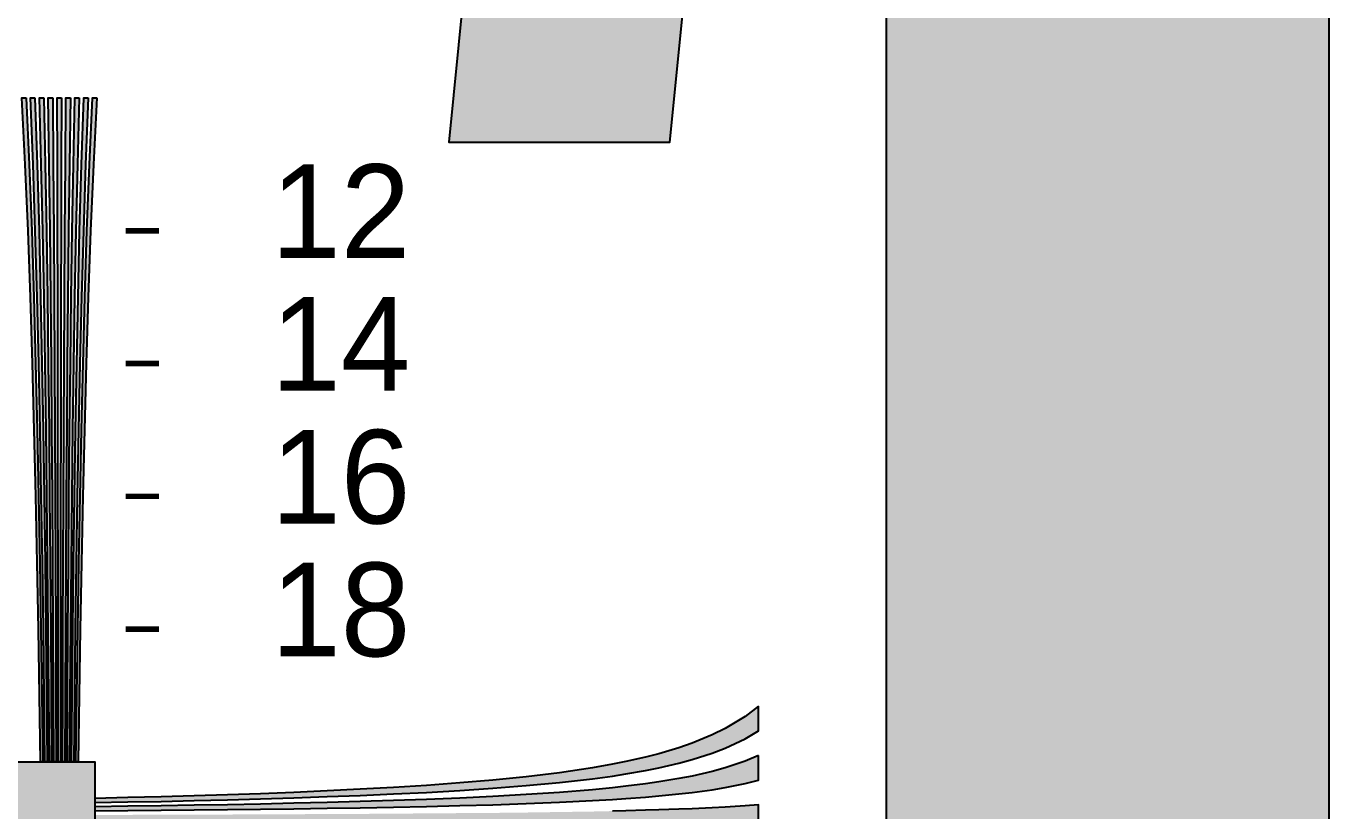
# Model space of a CAD drawing. Header units: millimetres. Extents: x 0 to 1582, y 0 to 984.
# Drawn here: x 1346.7 to 1582.2, y 303.4 to 445.3 of the extents above; entities that cross this region are included whole.
import ezdxf

# ---------------------------------------------------------------- set-up
doc = ezdxf.new("R2010")
doc.units = ezdxf.units.MM
for name, color, linetype in [('FRAME', 7, 'Continuous'), ('LABELS', 7, 'Continuous'), ('PERIPHERY', 7, 'Continuous'), ('SFR', 7, 'Continuous')]:
    doc.layers.add(name, color=color, linetype=linetype)

msp = doc.modelspace()

# ---------------------------------------------------------------- hatches: boundary and pattern name
at = {"layer": 'FRAME', "true_color": 0x000000}
h = msp.add_hatch(color=7, dxfattribs=at)
h.dxf.hatch_style = 1
h.paths.add_polyline_path([(1502.24, 904.25), (1582.24, 904.25), (1582.24, 104.25), (1502.24, 104.25), (1502.24, 904.25)])
at = {"layer": 'PERIPHERY', "true_color": 0x000000}
h = msp.add_hatch(color=7, dxfattribs=at)
h.dxf.hatch_style = 1
h.paths.add_polyline_path([(1346.73, 432.25), (1347.27, 420.25), (1347.73, 408.25), (1348.11, 396.25), (1348.45, 384.25), (1348.73, 372.25), (1348.97, 360.25), (1349.21, 348.25), (1349.39, 336.25), (1349.57, 324.25), (1349.73, 312.25), (1349.33, 312.25), (1349.15, 324.25), (1348.95, 336.25), (1348.73, 348.25), (1348.47, 360.25), (1348.19, 372.25), (1347.87, 384.25), (1347.49, 396.25), (1347.07, 408.25), (1346.55, 420.25), (1345.93, 432.25), (1346.73, 432.25)])
h = msp.add_hatch(color=7, dxfattribs=at)
h.dxf.hatch_style = 1
h.paths.add_polyline_path([(1348.33, 432.25), (1348.73, 420.25), (1349.07, 408.25), (1349.35, 396.25), (1349.59, 384.25), (1349.79, 372.25), (1349.97, 360.25), (1350.15, 348.25), (1350.29, 336.25), (1350.41, 324.25), (1350.53, 312.25), (1350.13, 312.25), (1349.99, 324.25), (1349.85, 336.25), (1349.67, 348.25), (1349.47, 360.25), (1349.27, 372.25), (1349.01, 384.25), (1348.73, 396.25), (1348.39, 408.25), (1348.01, 420.25), (1347.53, 432.25), (1348.33, 432.25)])
h = msp.add_hatch(color=7, dxfattribs=at)
h.dxf.hatch_style = 1
h.paths.add_polyline_path([(1349.93, 432.25), (1350.19, 420.25), (1350.39, 408.25), (1350.57, 396.25), (1350.73, 384.25), (1350.87, 372.25), (1350.97, 360.25), (1351.09, 348.25), (1351.17, 336.25), (1351.25, 324.25), (1351.33, 312.25), (1350.93, 312.25), (1350.83, 324.25), (1350.73, 336.25), (1350.61, 348.25), (1350.47, 360.25), (1350.33, 372.25), (1350.15, 384.25), (1349.97, 396.25), (1349.73, 408.25), (1349.45, 420.25), (1349.13, 432.25), (1349.93, 432.25)])
h = msp.add_hatch(color=7, dxfattribs=at)
h.dxf.hatch_style = 1
h.paths.add_polyline_path([(1351.53, 432.25), (1351.63, 420.25), (1351.73, 408.25), (1351.81, 396.25), (1351.87, 384.25), (1351.93, 372.25), (1351.97, 360.25), (1352.03, 348.25), (1352.07, 336.25), (1352.09, 324.25), (1352.13, 312.25), (1351.73, 312.25), (1351.67, 324.25), (1351.61, 336.25), (1351.55, 348.25), (1351.47, 360.25), (1351.39, 372.25), (1351.31, 384.25), (1351.19, 396.25), (1351.07, 408.25), (1350.91, 420.25), (1350.73, 432.25), (1351.53, 432.25)])
h = msp.add_hatch(color=7, dxfattribs=at)
h.dxf.hatch_style = 1
h.paths.add_polyline_path([(1353.13, 432.25), (1353.09, 420.25), (1353.07, 408.25), (1353.03, 396.25), (1353.01, 384.25), (1352.99, 372.25), (1352.97, 360.25), (1352.97, 348.25), (1352.95, 336.25), (1352.95, 324.25), (1352.93, 312.25), (1352.53, 312.25), (1352.51, 324.25), (1352.51, 336.25), (1352.49, 348.25), (1352.47, 360.25), (1352.47, 372.25), (1352.45, 384.25), (1352.43, 396.25), (1352.39, 408.25), (1352.37, 420.25), (1352.33, 432.25), (1353.13, 432.25)])
h = msp.add_hatch(color=7, dxfattribs=at)
h.dxf.hatch_style = 1
h.paths.add_polyline_path([(1354.73, 432.25), (1354.55, 420.25), (1354.39, 408.25), (1354.27, 396.25), (1354.15, 384.25), (1354.07, 372.25), (1353.97, 360.25), (1353.91, 348.25), (1353.85, 336.25), (1353.79, 324.25), (1353.73, 312.25), (1353.33, 312.25), (1353.37, 324.25), (1353.39, 336.25), (1353.43, 348.25), (1353.47, 360.25), (1353.53, 372.25), (1353.59, 384.25), (1353.65, 396.25), (1353.73, 408.25), (1353.83, 420.25), (1353.93, 432.25), (1354.73, 432.25)])
h = msp.add_hatch(color=7, dxfattribs=at)
h.dxf.hatch_style = 1
h.paths.add_polyline_path([(1356.33, 432.25), (1356.01, 420.25), (1355.73, 408.25), (1355.49, 396.25), (1355.31, 384.25), (1355.13, 372.25), (1354.97, 360.25), (1354.85, 348.25), (1354.73, 336.25), (1354.63, 324.25), (1354.53, 312.25), (1354.13, 312.25), (1354.21, 324.25), (1354.29, 336.25), (1354.37, 348.25), (1354.47, 360.25), (1354.59, 372.25), (1354.73, 384.25), (1354.89, 396.25), (1355.07, 408.25), (1355.27, 420.25), (1355.53, 432.25), (1356.33, 432.25)])
h = msp.add_hatch(color=7, dxfattribs=at)
h.dxf.hatch_style = 1
h.paths.add_polyline_path([(1357.93, 432.25), (1357.45, 420.25), (1357.07, 408.25), (1356.73, 396.25), (1356.45, 384.25), (1356.19, 372.25), (1355.97, 360.25), (1355.79, 348.25), (1355.61, 336.25), (1355.47, 324.25), (1355.33, 312.25), (1354.93, 312.25), (1355.05, 324.25), (1355.17, 336.25), (1355.31, 348.25), (1355.47, 360.25), (1355.67, 372.25), (1355.87, 384.25), (1356.11, 396.25), (1356.39, 408.25), (1356.73, 420.25), (1357.13, 432.25), (1357.93, 432.25)])
h = msp.add_hatch(color=7, dxfattribs=at)
h.dxf.hatch_style = 1
h.paths.add_polyline_path([(1359.53, 432.25), (1358.91, 420.25), (1358.39, 408.25), (1357.97, 396.25), (1357.59, 384.25), (1357.27, 372.25), (1356.97, 360.25), (1356.73, 348.25), (1356.51, 336.25), (1356.31, 324.25), (1356.13, 312.25), (1355.73, 312.25), (1355.89, 324.25), (1356.07, 336.25), (1356.25, 348.25), (1356.47, 360.25), (1356.73, 372.25), (1357.01, 384.25), (1357.35, 396.25), (1357.73, 408.25), (1358.19, 420.25), (1358.73, 432.25), (1359.53, 432.25)])
h = msp.add_hatch(color=7, dxfattribs=at)
h.dxf.hatch_style = 1
h.paths.add_polyline_path([(1479.12, 322.29), (1476.72, 320.47), (1473.12, 318.29), (1470.72, 317.11), (1467.12, 315.62), (1464.72, 314.78), (1461.12, 313.71), (1458.72, 313.09), (1455.12, 312.29), (1452.72, 311.82), (1449.12, 311.18), (1443.12, 310.29), (1437.12, 309.56), (1431.12, 308.95), (1425.12, 308.44), (1419.12, 308), (1413.12, 307.62), (1407.12, 307.29), (1401.12, 307), (1395.12, 306.73), (1389.12, 306.49), (1383.12, 306.29), (1377.12, 306.09), (1371.12, 305.93), (1365.12, 305.78), (1359.12, 305.62), (1359.12, 304.89), (1365.12, 305), (1371.12, 305.11), (1377.12, 305.25), (1383.12, 305.4), (1389.12, 305.56), (1395.12, 305.76), (1401.12, 305.96), (1407.12, 306.18), (1413.12, 306.44), (1419.12, 306.73), (1425.12, 307.07), (1431.12, 307.47), (1437.12, 307.96), (1443.12, 308.51), (1449.12, 309.2), (1452.72, 309.69), (1455.12, 310.07), (1458.72, 310.69), (1461.12, 311.18), (1464.72, 312), (1467.12, 312.67), (1470.72, 313.82), (1473.12, 314.73), (1476.72, 316.42), (1479.12, 317.84), (1479.12, 322.29)])
h = msp.add_hatch(color=7, dxfattribs=at)
h.dxf.hatch_style = 1
h.paths.add_polyline_path([(1479.12, 313.4), (1476.72, 312.4), (1473.12, 311.18), (1470.72, 310.51), (1467.12, 309.69), (1464.72, 309.22), (1461.12, 308.64), (1458.72, 308.29), (1455.12, 307.84), (1452.72, 307.58), (1449.12, 307.22), (1443.12, 306.73), (1437.12, 306.33), (1431.12, 306), (1425.12, 305.71), (1419.12, 305.47), (1413.12, 305.24), (1407.12, 305.07), (1401.12, 304.91), (1395.12, 304.76), (1389.12, 304.62), (1383.12, 304.51), (1377.12, 304.4), (1371.12, 304.31), (1365.12, 304.22), (1359.12, 304.13), (1359.12, 303.4), (1365.12, 303.44), (1371.12, 303.51), (1377.12, 303.56), (1383.12, 303.62), (1389.12, 303.69), (1395.12, 303.78), (1401.12, 303.87), (1407.12, 303.95), (1413.12, 304.07), (1419.12, 304.2), (1425.12, 304.33), (1431.12, 304.51), (1437.12, 304.71), (1443.12, 304.96), (1449.12, 305.25), (1452.72, 305.47), (1455.12, 305.62), (1458.72, 305.89), (1461.12, 306.09), (1464.72, 306.44), (1467.12, 306.73), (1470.72, 307.22), (1473.12, 307.62), (1476.72, 308.36), (1479.12, 308.96), (1479.12, 313.4)])
h = msp.add_hatch(color=7, dxfattribs=at)
h.dxf.hatch_style = 1
h.paths.add_polyline_path([(1359.12, 296.25), (1343.12, 296.25), (1343.12, 312.25), (1359.12, 312.25), (1359.12, 296.25)])
h = msp.add_hatch(color=7, dxfattribs=at)
h.dxf.hatch_style = 1
h.paths.add_polyline_path([(1479.12, 304.51), (1476.72, 304.31), (1473.12, 304.07), (1470.72, 303.93), (1467.12, 303.78), (1464.72, 303.67), (1461.12, 303.55), (1458.72, 303.49), (1455.12, 303.4), (1452.72, 303.35), (1449.12, 303.27), (1443.12, 303.18), (1437.12, 303.09), (1431.12, 303.02), (1425.12, 302.98), (1419.12, 302.93), (1413.12, 302.89), (1407.12, 302.84), (1401.12, 302.82), (1395.12, 302.78), (1389.12, 302.75), (1383.12, 302.73), (1377.12, 302.71), (1371.12, 302.69), (1365.12, 302.67), (1359.12, 302.67), (1359.12, 301.91), (1365.12, 301.91), (1371.12, 301.89), (1377.12, 301.87), (1383.12, 301.85), (1389.12, 301.82), (1395.12, 301.8), (1401.12, 301.76), (1407.12, 301.73), (1413.12, 301.69), (1419.12, 301.64), (1425.12, 301.6), (1431.12, 301.56), (1437.12, 301.49), (1443.12, 301.4), (1449.12, 301.31), (1452.72, 301.22), (1455.12, 301.18), (1458.72, 301.09), (1461.12, 301.02), (1464.72, 300.89), (1467.12, 300.8), (1470.72, 300.64), (1473.12, 300.51), (1476.72, 300.27), (1479.12, 300.07), (1479.12, 304.51)])
at = {"layer": 'SFR', "true_color": 0x000000}
h = msp.add_hatch(color=7, dxfattribs=at)
h.dxf.hatch_style = 1
h.paths.add_polyline_path([(1239.12, 584.25), (1223.12, 424.25), (1263.12, 424.25), (1269.93, 492.37), (1428.35, 476.53), (1423.12, 424.25), (1463.12, 424.25), (1479.12, 584.25), (1439.12, 584.25), (1432.31, 516.13), (1273.89, 531.97), (1279.12, 584.25), (1239.12, 584.25), (1239.12, 584.25)])

# ---------------------------------------------------------------- linework, layer by layer
at = {"layer": 'FRAME', "color": 250}
msp.add_lwpolyline([(1502.24, 904.25), (1582.24, 904.25), (1582.24, 104.25), (1502.24, 104.25), (1502.24, 904.25)], close=True, dxfattribs=at)
at = {"layer": 'FRAME', "color": 250, "true_color": 0x000000}
for points in [[(1502.24, 904.25), (1502.24, 104.25), (1582.24, 104.25)], [(1582.24, 104.25), (1582.24, 904.25), (1502.24, 904.25)]]:
    msp.add_solid(points, dxfattribs=at)
at = {"layer": 'PERIPHERY', "color": 250}
for points in [[(1346.73, 432.25), (1347.27, 420.25), (1347.73, 408.25), (1348.11, 396.25), (1348.45, 384.25), (1348.73, 372.25), (1348.97, 360.25), (1349.21, 348.25), (1349.39, 336.25), (1349.57, 324.25), (1349.73, 312.25), (1349.33, 312.25), (1349.15, 324.25), (1348.95, 336.25), (1348.73, 348.25), (1348.47, 360.25), (1348.19, 372.25), (1347.87, 384.25), (1347.49, 396.25), (1347.07, 408.25), (1346.55, 420.25), (1345.93, 432.25), (1346.73, 432.25)], [(1348.33, 432.25), (1348.73, 420.25), (1349.07, 408.25), (1349.35, 396.25), (1349.59, 384.25), (1349.79, 372.25), (1349.97, 360.25), (1350.15, 348.25), (1350.29, 336.25), (1350.41, 324.25), (1350.53, 312.25), (1350.13, 312.25), (1349.99, 324.25), (1349.85, 336.25), (1349.67, 348.25), (1349.47, 360.25), (1349.27, 372.25), (1349.01, 384.25), (1348.73, 396.25), (1348.39, 408.25), (1348.01, 420.25), (1347.53, 432.25), (1348.33, 432.25)], [(1349.93, 432.25), (1350.19, 420.25), (1350.39, 408.25), (1350.57, 396.25), (1350.73, 384.25), (1350.87, 372.25), (1350.97, 360.25), (1351.09, 348.25), (1351.17, 336.25), (1351.25, 324.25), (1351.33, 312.25), (1350.93, 312.25), (1350.83, 324.25), (1350.73, 336.25), (1350.61, 348.25), (1350.47, 360.25), (1350.33, 372.25), (1350.15, 384.25), (1349.97, 396.25), (1349.73, 408.25), (1349.45, 420.25), (1349.13, 432.25), (1349.93, 432.25)], [(1351.53, 432.25), (1351.63, 420.25), (1351.73, 408.25), (1351.81, 396.25), (1351.87, 384.25), (1351.93, 372.25), (1351.97, 360.25), (1352.03, 348.25), (1352.07, 336.25), (1352.09, 324.25), (1352.13, 312.25), (1351.73, 312.25), (1351.67, 324.25), (1351.61, 336.25), (1351.55, 348.25), (1351.47, 360.25), (1351.39, 372.25), (1351.31, 384.25), (1351.19, 396.25), (1351.07, 408.25), (1350.91, 420.25), (1350.73, 432.25), (1351.53, 432.25)], [(1353.13, 432.25), (1353.09, 420.25), (1353.07, 408.25), (1353.03, 396.25), (1353.01, 384.25), (1352.99, 372.25), (1352.97, 360.25), (1352.97, 348.25), (1352.95, 336.25), (1352.95, 324.25), (1352.93, 312.25), (1352.53, 312.25), (1352.51, 324.25), (1352.51, 336.25), (1352.49, 348.25), (1352.47, 360.25), (1352.47, 372.25), (1352.45, 384.25), (1352.43, 396.25), (1352.39, 408.25), (1352.37, 420.25), (1352.33, 432.25), (1353.13, 432.25)], [(1354.73, 432.25), (1354.55, 420.25), (1354.39, 408.25), (1354.27, 396.25), (1354.15, 384.25), (1354.07, 372.25), (1353.97, 360.25), (1353.91, 348.25), (1353.85, 336.25), (1353.79, 324.25), (1353.73, 312.25), (1353.33, 312.25), (1353.37, 324.25), (1353.39, 336.25), (1353.43, 348.25), (1353.47, 360.25), (1353.53, 372.25), (1353.59, 384.25), (1353.65, 396.25), (1353.73, 408.25), (1353.83, 420.25), (1353.93, 432.25), (1354.73, 432.25)], [(1356.33, 432.25), (1356.01, 420.25), (1355.73, 408.25), (1355.49, 396.25), (1355.31, 384.25), (1355.13, 372.25), (1354.97, 360.25), (1354.85, 348.25), (1354.73, 336.25), (1354.63, 324.25), (1354.53, 312.25), (1354.13, 312.25), (1354.21, 324.25), (1354.29, 336.25), (1354.37, 348.25), (1354.47, 360.25), (1354.59, 372.25), (1354.73, 384.25), (1354.89, 396.25), (1355.07, 408.25), (1355.27, 420.25), (1355.53, 432.25), (1356.33, 432.25)], [(1357.93, 432.25), (1357.45, 420.25), (1357.07, 408.25), (1356.73, 396.25), (1356.45, 384.25), (1356.19, 372.25), (1355.97, 360.25), (1355.79, 348.25), (1355.61, 336.25), (1355.47, 324.25), (1355.33, 312.25), (1354.93, 312.25), (1355.05, 324.25), (1355.17, 336.25), (1355.31, 348.25), (1355.47, 360.25), (1355.67, 372.25), (1355.87, 384.25), (1356.11, 396.25), (1356.39, 408.25), (1356.73, 420.25), (1357.13, 432.25), (1357.93, 432.25)], [(1359.53, 432.25), (1358.91, 420.25), (1358.39, 408.25), (1357.97, 396.25), (1357.59, 384.25), (1357.27, 372.25), (1356.97, 360.25), (1356.73, 348.25), (1356.51, 336.25), (1356.31, 324.25), (1356.13, 312.25), (1355.73, 312.25), (1355.89, 324.25), (1356.07, 336.25), (1356.25, 348.25), (1356.47, 360.25), (1356.73, 372.25), (1357.01, 384.25), (1357.35, 396.25), (1357.73, 408.25), (1358.19, 420.25), (1358.73, 432.25), (1359.53, 432.25)], [(1479.12, 322.29), (1476.72, 320.47), (1473.12, 318.29), (1470.72, 317.11), (1467.12, 315.62), (1464.72, 314.78), (1461.12, 313.71), (1458.72, 313.09), (1455.12, 312.29), (1452.72, 311.82), (1449.12, 311.18), (1443.12, 310.29), (1437.12, 309.56), (1431.12, 308.95), (1425.12, 308.44), (1419.12, 308), (1413.12, 307.62), (1407.12, 307.29), (1401.12, 307), (1395.12, 306.73), (1389.12, 306.49), (1383.12, 306.29), (1377.12, 306.09), (1371.12, 305.93), (1365.12, 305.78), (1359.12, 305.62), (1359.12, 304.89), (1365.12, 305), (1371.12, 305.11), (1377.12, 305.25), (1383.12, 305.4), (1389.12, 305.56), (1395.12, 305.76), (1401.12, 305.96), (1407.12, 306.18), (1413.12, 306.44), (1419.12, 306.73), (1425.12, 307.07), (1431.12, 307.47), (1437.12, 307.96), (1443.12, 308.51), (1449.12, 309.2), (1452.72, 309.69), (1455.12, 310.07), (1458.72, 310.69), (1461.12, 311.18), (1464.72, 312), (1467.12, 312.67), (1470.72, 313.82), (1473.12, 314.73), (1476.72, 316.42), (1479.12, 317.84), (1479.12, 322.29)], [(1479.12, 313.4), (1476.72, 312.4), (1473.12, 311.18), (1470.72, 310.51), (1467.12, 309.69), (1464.72, 309.22), (1461.12, 308.64), (1458.72, 308.29), (1455.12, 307.84), (1452.72, 307.58), (1449.12, 307.22), (1443.12, 306.73), (1437.12, 306.33), (1431.12, 306), (1425.12, 305.71), (1419.12, 305.47), (1413.12, 305.24), (1407.12, 305.07), (1401.12, 304.91), (1395.12, 304.76), (1389.12, 304.62), (1383.12, 304.51), (1377.12, 304.4), (1371.12, 304.31), (1365.12, 304.22), (1359.12, 304.13), (1359.12, 303.4), (1365.12, 303.44), (1371.12, 303.51), (1377.12, 303.56), (1383.12, 303.62), (1389.12, 303.69), (1395.12, 303.78), (1401.12, 303.87), (1407.12, 303.95), (1413.12, 304.07), (1419.12, 304.2), (1425.12, 304.33), (1431.12, 304.51), (1437.12, 304.71), (1443.12, 304.96), (1449.12, 305.25), (1452.72, 305.47), (1455.12, 305.62), (1458.72, 305.89), (1461.12, 306.09), (1464.72, 306.44), (1467.12, 306.73), (1470.72, 307.22), (1473.12, 307.62), (1476.72, 308.36), (1479.12, 308.96), (1479.12, 313.4)], [(1359.12, 296.25), (1343.12, 296.25), (1343.12, 312.25), (1359.12, 312.25), (1359.12, 296.25)]]:
    msp.add_lwpolyline(points, close=True, dxfattribs=at)
at = {"layer": 'PERIPHERY', "color": 250, "lineweight": 35, "const_width": 1}
for points in [[(1370.73, 408.25), (1364.73, 408.25)], [(1370.73, 384.25), (1364.73, 384.25)], [(1370.73, 360.25), (1364.73, 360.25)], [(1370.73, 336.25), (1364.73, 336.25)]]:
    msp.add_lwpolyline(points, dxfattribs=at)
at = {"layer": 'PERIPHERY', "color": 250}
msp.add_lwpolyline([(1479.12, 300.07), (1479.12, 304.51), (1479.12, 304.51), (1476.72, 304.31), (1473.12, 304.07), (1470.72, 303.93), (1467.12, 303.78), (1464.72, 303.67), (1461.12, 303.55), (1458.72, 303.49), (1455.12, 303.4), (1452.72, 303.35)], dxfattribs=at)
at = {"layer": 'PERIPHERY', "color": 250, "true_color": 0x000000}
for points in [[(1346.73, 432.25), (1345.93, 432.25), (1346.55, 420.25)], [(1346.73, 432.25), (1346.55, 420.25), (1347.07, 408.25)], [(1346.73, 432.25), (1347.07, 408.25), (1347.49, 396.25)], [(1346.73, 432.25), (1347.49, 396.25), (1347.87, 384.25)], [(1346.73, 432.25), (1347.87, 384.25), (1348.19, 372.25)], [(1346.73, 432.25), (1348.19, 372.25), (1349.73, 312.25)], [(1346.73, 432.25), (1349.73, 312.25), (1349.57, 324.25)], [(1346.73, 432.25), (1349.57, 324.25), (1349.39, 336.25)], [(1346.73, 432.25), (1349.39, 336.25), (1349.21, 348.25)], [(1346.73, 432.25), (1349.21, 348.25), (1348.97, 360.25)], [(1346.73, 432.25), (1348.97, 360.25), (1348.73, 372.25)], [(1346.73, 432.25), (1348.73, 372.25), (1348.45, 384.25)], [(1346.73, 432.25), (1348.45, 384.25), (1348.11, 396.25)], [(1346.73, 432.25), (1348.11, 396.25), (1347.73, 408.25)], [(1347.73, 408.25), (1347.27, 420.25), (1346.73, 432.25)], [(1348.33, 432.25), (1347.53, 432.25), (1348.01, 420.25)], [(1348.33, 432.25), (1348.01, 420.25), (1348.39, 408.25)], [(1348.33, 432.25), (1348.39, 408.25), (1348.73, 396.25)], [(1348.33, 432.25), (1348.73, 396.25), (1349.01, 384.25)], [(1348.33, 432.25), (1349.01, 384.25), (1349.27, 372.25)], [(1348.33, 432.25), (1349.27, 372.25), (1349.47, 360.25)], [(1348.33, 432.25), (1349.47, 360.25), (1349.67, 348.25)], [(1348.33, 432.25), (1349.67, 348.25), (1350.53, 312.25)], [(1348.33, 432.25), (1350.53, 312.25), (1350.41, 324.25)], [(1348.33, 432.25), (1350.41, 324.25), (1350.29, 336.25)], [(1348.33, 432.25), (1350.29, 336.25), (1350.15, 348.25)], [(1348.33, 432.25), (1350.15, 348.25), (1349.97, 360.25)], [(1348.33, 432.25), (1349.97, 360.25), (1349.79, 372.25)], [(1348.33, 432.25), (1349.79, 372.25), (1349.59, 384.25)], [(1348.33, 432.25), (1349.59, 384.25), (1349.35, 396.25)], [(1348.33, 432.25), (1349.35, 396.25), (1349.07, 408.25)], [(1349.07, 408.25), (1348.73, 420.25), (1348.33, 432.25)], [(1349.93, 432.25), (1349.13, 432.25), (1349.45, 420.25)], [(1349.93, 432.25), (1349.45, 420.25), (1349.73, 408.25)], [(1349.93, 432.25), (1349.73, 408.25), (1349.97, 396.25)], [(1349.93, 432.25), (1349.97, 396.25), (1350.15, 384.25)], [(1349.93, 432.25), (1350.15, 384.25), (1350.33, 372.25)], [(1349.93, 432.25), (1350.33, 372.25), (1350.47, 360.25)], [(1349.93, 432.25), (1350.47, 360.25), (1350.61, 348.25)], [(1349.93, 432.25), (1350.61, 348.25), (1350.73, 336.25)], [(1349.93, 432.25), (1350.73, 336.25), (1350.83, 324.25)], [(1349.93, 432.25), (1350.83, 324.25), (1350.93, 312.25)], [(1349.93, 432.25), (1350.93, 312.25), (1351.33, 312.25)], [(1349.93, 432.25), (1351.33, 312.25), (1351.25, 324.25)], [(1349.93, 432.25), (1351.25, 324.25), (1351.17, 336.25)], [(1349.93, 432.25), (1351.17, 336.25), (1351.09, 348.25)], [(1349.93, 432.25), (1351.09, 348.25), (1350.97, 360.25)], [(1349.93, 432.25), (1350.97, 360.25), (1350.87, 372.25)], [(1349.93, 432.25), (1350.87, 372.25), (1350.73, 384.25)], [(1349.93, 432.25), (1350.73, 384.25), (1350.57, 396.25)], [(1349.93, 432.25), (1350.57, 396.25), (1350.39, 408.25)], [(1350.39, 408.25), (1350.19, 420.25), (1349.93, 432.25)], [(1351.53, 432.25), (1350.73, 432.25), (1350.91, 420.25)], [(1351.53, 432.25), (1350.91, 420.25), (1351.07, 408.25)], [(1351.53, 432.25), (1351.07, 408.25), (1351.19, 396.25)], [(1351.53, 432.25), (1351.19, 396.25), (1351.31, 384.25)], [(1351.53, 432.25), (1351.31, 384.25), (1351.39, 372.25)], [(1351.53, 432.25), (1351.39, 372.25), (1351.47, 360.25)], [(1351.53, 432.25), (1351.47, 360.25), (1351.55, 348.25)], [(1351.53, 432.25), (1351.55, 348.25), (1351.61, 336.25)], [(1351.53, 432.25), (1351.61, 336.25), (1351.67, 324.25)], [(1351.53, 432.25), (1351.67, 324.25), (1351.73, 312.25)], [(1351.53, 432.25), (1351.73, 312.25), (1352.13, 312.25)], [(1351.53, 432.25), (1352.13, 312.25), (1352.09, 324.25)], [(1351.53, 432.25), (1352.09, 324.25), (1352.07, 336.25)], [(1351.53, 432.25), (1352.07, 336.25), (1352.03, 348.25)], [(1351.53, 432.25), (1352.03, 348.25), (1351.97, 360.25)], [(1351.53, 432.25), (1351.97, 360.25), (1351.93, 372.25)], [(1351.53, 432.25), (1351.93, 372.25), (1351.87, 384.25)], [(1351.53, 432.25), (1351.87, 384.25), (1351.81, 396.25)], [(1351.53, 432.25), (1351.81, 396.25), (1351.73, 408.25)], [(1351.73, 408.25), (1351.63, 420.25), (1351.53, 432.25)], [(1353.13, 432.25), (1352.33, 432.25), (1352.37, 420.25)], [(1353.13, 432.25), (1352.37, 420.25), (1352.39, 408.25)], [(1353.13, 432.25), (1352.39, 408.25), (1352.43, 396.25)], [(1353.13, 432.25), (1352.43, 396.25), (1352.45, 384.25)], [(1353.13, 432.25), (1352.45, 384.25), (1352.47, 372.25)], [(1353.13, 432.25), (1352.47, 372.25), (1352.47, 360.25)], [(1353.13, 432.25), (1352.47, 360.25), (1352.49, 348.25)], [(1353.13, 432.25), (1352.49, 348.25), (1352.51, 336.25)], [(1353.13, 432.25), (1352.51, 336.25), (1352.51, 324.25)], [(1353.13, 432.25), (1352.51, 324.25), (1352.53, 312.25)], [(1352.53, 312.25), (1353.09, 420.25), (1353.13, 432.25)], [(1354.73, 432.25), (1353.47, 360.25), (1353.43, 348.25)], [(1353.43, 348.25), (1354.55, 420.25), (1354.73, 432.25)], [(1354.73, 432.25), (1353.53, 372.25), (1353.47, 360.25)], [(1354.73, 432.25), (1353.59, 384.25), (1353.53, 372.25)], [(1354.73, 432.25), (1353.65, 396.25), (1353.59, 384.25)], [(1354.73, 432.25), (1353.73, 408.25), (1353.65, 396.25)], [(1354.73, 432.25), (1353.83, 420.25), (1353.73, 408.25)], [(1354.73, 432.25), (1353.93, 432.25), (1353.83, 420.25)], [(1356.33, 432.25), (1354.73, 384.25), (1354.59, 372.25)], [(1354.59, 372.25), (1356.01, 420.25), (1356.33, 432.25)], [(1356.33, 432.25), (1354.89, 396.25), (1354.73, 384.25)], [(1356.33, 432.25), (1355.07, 408.25), (1354.89, 396.25)], [(1356.33, 432.25), (1355.27, 420.25), (1355.07, 408.25)], [(1356.33, 432.25), (1355.53, 432.25), (1355.27, 420.25)], [(1357.93, 432.25), (1356.11, 396.25), (1355.87, 384.25)], [(1355.87, 384.25), (1357.45, 420.25), (1357.93, 432.25)], [(1357.93, 432.25), (1356.39, 408.25), (1356.11, 396.25)], [(1357.93, 432.25), (1356.73, 420.25), (1356.39, 408.25)], [(1357.93, 432.25), (1357.13, 432.25), (1356.73, 420.25)], [(1359.53, 432.25), (1357.35, 396.25), (1357.01, 384.25)], [(1357.01, 384.25), (1358.91, 420.25), (1359.53, 432.25)], [(1359.53, 432.25), (1357.73, 408.25), (1357.35, 396.25)], [(1359.53, 432.25), (1358.19, 420.25), (1357.73, 408.25)], [(1359.53, 432.25), (1358.73, 432.25), (1358.19, 420.25)], [(1352.53, 312.25), (1353.07, 408.25), (1353.09, 420.25)], [(1353.43, 348.25), (1354.39, 408.25), (1354.55, 420.25)], [(1354.59, 372.25), (1355.73, 408.25), (1356.01, 420.25)], [(1355.87, 384.25), (1357.07, 408.25), (1357.45, 420.25)], [(1357.01, 384.25), (1358.39, 408.25), (1358.91, 420.25)], [(1352.53, 312.25), (1353.03, 396.25), (1353.07, 408.25)], [(1353.43, 348.25), (1354.27, 396.25), (1354.39, 408.25)], [(1354.59, 372.25), (1355.49, 396.25), (1355.73, 408.25)], [(1355.87, 384.25), (1356.73, 396.25), (1357.07, 408.25)], [(1357.01, 384.25), (1357.97, 396.25), (1358.39, 408.25)], [(1352.53, 312.25), (1353.01, 384.25), (1353.03, 396.25)], [(1353.43, 348.25), (1354.15, 384.25), (1354.27, 396.25)], [(1354.59, 372.25), (1355.31, 384.25), (1355.49, 396.25)], [(1355.87, 384.25), (1356.45, 384.25), (1356.73, 396.25)], [(1357.01, 384.25), (1357.59, 384.25), (1357.97, 396.25)], [(1352.53, 312.25), (1352.99, 372.25), (1353.01, 384.25)], [(1353.43, 348.25), (1354.07, 372.25), (1354.15, 384.25)], [(1354.59, 372.25), (1355.13, 372.25), (1355.31, 384.25)], [(1355.87, 384.25), (1355.05, 324.25), (1354.93, 312.25)], [(1355.87, 384.25), (1354.93, 312.25), (1355.33, 312.25)], [(1355.87, 384.25), (1355.17, 336.25), (1355.05, 324.25)], [(1355.87, 384.25), (1355.31, 348.25), (1355.17, 336.25)], [(1355.87, 384.25), (1355.67, 372.25), (1355.31, 348.25)], [(1355.87, 384.25), (1355.33, 312.25), (1355.47, 324.25)], [(1355.87, 384.25), (1355.47, 324.25), (1355.61, 336.25)], [(1355.87, 384.25), (1355.61, 336.25), (1355.79, 348.25)], [(1357.01, 384.25), (1355.89, 324.25), (1355.73, 312.25)], [(1357.01, 384.25), (1355.73, 312.25), (1356.13, 312.25)], [(1355.87, 384.25), (1355.79, 348.25), (1355.97, 360.25)], [(1355.87, 384.25), (1355.97, 360.25), (1356.19, 372.25)], [(1355.87, 384.25), (1356.19, 372.25), (1356.45, 384.25)], [(1357.01, 384.25), (1356.07, 336.25), (1355.89, 324.25)], [(1357.01, 384.25), (1356.25, 348.25), (1356.07, 336.25)], [(1357.01, 384.25), (1356.13, 312.25), (1356.31, 324.25)], [(1357.01, 384.25), (1356.47, 360.25), (1356.25, 348.25)], [(1357.01, 384.25), (1356.31, 324.25), (1356.51, 336.25)], [(1357.01, 384.25), (1356.73, 372.25), (1356.47, 360.25)], [(1357.01, 384.25), (1356.51, 336.25), (1356.73, 348.25)], [(1357.01, 384.25), (1356.73, 348.25), (1356.97, 360.25)], [(1357.01, 384.25), (1356.97, 360.25), (1357.27, 372.25)], [(1357.01, 384.25), (1357.27, 372.25), (1357.59, 384.25)], [(1348.19, 372.25), (1348.47, 360.25), (1349.73, 312.25)], [(1352.53, 312.25), (1352.97, 360.25), (1352.99, 372.25)], [(1353.43, 348.25), (1353.97, 360.25), (1354.07, 372.25)], [(1354.59, 372.25), (1354.21, 324.25), (1354.13, 312.25)], [(1354.59, 372.25), (1354.13, 312.25), (1354.53, 312.25)], [(1354.59, 372.25), (1354.29, 336.25), (1354.21, 324.25)], [(1354.59, 372.25), (1354.37, 348.25), (1354.29, 336.25)], [(1354.59, 372.25), (1354.47, 360.25), (1354.37, 348.25)], [(1354.59, 372.25), (1354.53, 312.25), (1354.63, 324.25)], [(1354.59, 372.25), (1354.63, 324.25), (1354.73, 336.25)], [(1354.59, 372.25), (1354.73, 336.25), (1354.85, 348.25)], [(1354.59, 372.25), (1354.85, 348.25), (1354.97, 360.25)], [(1354.59, 372.25), (1354.97, 360.25), (1355.13, 372.25)], [(1355.67, 372.25), (1355.47, 360.25), (1355.31, 348.25)], [(1348.47, 360.25), (1348.73, 348.25), (1349.73, 312.25)], [(1352.53, 312.25), (1352.97, 348.25), (1352.97, 360.25)], [(1353.43, 348.25), (1353.91, 348.25), (1353.97, 360.25)], [(1348.73, 348.25), (1348.95, 336.25), (1349.73, 312.25)], [(1349.67, 348.25), (1349.85, 336.25), (1350.53, 312.25)], [(1352.53, 312.25), (1352.95, 336.25), (1352.97, 348.25)], [(1353.43, 348.25), (1353.39, 336.25), (1353.37, 324.25)], [(1353.43, 348.25), (1353.37, 324.25), (1353.73, 312.25)], [(1353.43, 348.25), (1353.73, 312.25), (1353.79, 324.25)], [(1353.43, 348.25), (1353.79, 324.25), (1353.85, 336.25)], [(1353.43, 348.25), (1353.85, 336.25), (1353.91, 348.25)], [(1348.95, 336.25), (1349.15, 324.25), (1349.73, 312.25)], [(1349.85, 336.25), (1349.99, 324.25), (1350.53, 312.25)], [(1352.53, 312.25), (1352.95, 324.25), (1352.95, 336.25)], [(1349.15, 324.25), (1349.33, 312.25), (1349.73, 312.25)], [(1349.99, 324.25), (1350.13, 312.25), (1350.53, 312.25)], [(1352.53, 312.25), (1352.93, 312.25), (1352.95, 324.25)], [(1353.37, 324.25), (1353.33, 312.25), (1353.73, 312.25)], [(1479.12, 317.84), (1476.72, 320.47), (1473.12, 318.29)], [(1479.12, 317.84), (1479.12, 322.29), (1476.72, 320.47)], [(1479.12, 317.84), (1473.12, 318.29), (1470.72, 317.11)], [(1479.12, 317.84), (1458.72, 313.09), (1437.12, 307.96)], [(1479.12, 317.84), (1437.12, 307.96), (1443.12, 308.51)], [(1479.12, 317.84), (1443.12, 308.51), (1449.12, 309.2)], [(1479.12, 317.84), (1449.12, 309.2), (1452.72, 309.69)], [(1479.12, 317.84), (1452.72, 309.69), (1455.12, 310.07)], [(1479.12, 317.84), (1455.12, 310.07), (1458.72, 310.69)], [(1479.12, 317.84), (1461.12, 313.71), (1458.72, 313.09)], [(1479.12, 317.84), (1458.72, 310.69), (1461.12, 311.18)], [(1479.12, 317.84), (1464.72, 314.78), (1461.12, 313.71)], [(1479.12, 317.84), (1461.12, 311.18), (1464.72, 312)], [(1479.12, 317.84), (1467.12, 315.62), (1464.72, 314.78)], [(1479.12, 317.84), (1464.72, 312), (1467.12, 312.67)], [(1479.12, 317.84), (1470.72, 317.11), (1467.12, 315.62)], [(1479.12, 317.84), (1467.12, 312.67), (1470.72, 313.82)], [(1479.12, 317.84), (1470.72, 313.82), (1473.12, 314.73)], [(1473.12, 314.73), (1476.72, 316.42), (1479.12, 317.84)], [(1479.12, 308.96), (1479.12, 313.4), (1476.72, 312.4)], [(1359.12, 296.25), (1359.12, 312.25), (1343.12, 312.25)], [(1343.12, 312.25), (1343.12, 296.25), (1359.12, 296.25)], [(1449.12, 311.18), (1443.12, 310.29), (1425.12, 307.07)], [(1449.12, 311.18), (1425.12, 307.07), (1431.12, 307.47)], [(1455.12, 312.29), (1452.72, 311.82), (1431.12, 307.47)], [(1455.12, 312.29), (1431.12, 307.47), (1437.12, 307.96)], [(1452.72, 311.82), (1449.12, 311.18), (1431.12, 307.47)], [(1458.72, 313.09), (1455.12, 312.29), (1437.12, 307.96)], [(1479.12, 308.96), (1473.12, 311.18), (1470.72, 310.51)], [(1479.12, 308.96), (1476.72, 312.4), (1473.12, 311.18)], [(1431.12, 308.95), (1425.12, 308.44), (1395.12, 305.76)], [(1431.12, 308.95), (1395.12, 305.76), (1401.12, 305.96)], [(1479.12, 308.96), (1437.12, 306.33), (1401.12, 303.87)], [(1479.12, 308.96), (1401.12, 303.87), (1407.12, 303.95)], [(1431.12, 308.95), (1401.12, 305.96), (1407.12, 306.18)], [(1437.12, 309.56), (1431.12, 308.95), (1407.12, 306.18)], [(1437.12, 309.56), (1407.12, 306.18), (1413.12, 306.44)], [(1479.12, 308.96), (1407.12, 303.95), (1413.12, 304.07)], [(1443.12, 310.29), (1437.12, 309.56), (1413.12, 306.44)], [(1443.12, 310.29), (1413.12, 306.44), (1419.12, 306.73)], [(1479.12, 308.96), (1413.12, 304.07), (1419.12, 304.2)], [(1443.12, 310.29), (1419.12, 306.73), (1425.12, 307.07)], [(1479.12, 308.96), (1419.12, 304.2), (1425.12, 304.33)], [(1479.12, 308.96), (1425.12, 304.33), (1431.12, 304.51)], [(1479.12, 308.96), (1431.12, 304.51), (1437.12, 304.71)], [(1479.12, 308.96), (1443.12, 306.73), (1437.12, 306.33)], [(1479.12, 308.96), (1437.12, 304.71), (1443.12, 304.96)], [(1479.12, 308.96), (1449.12, 307.22), (1443.12, 306.73)], [(1479.12, 308.96), (1443.12, 304.96), (1449.12, 305.25)], [(1479.12, 308.96), (1452.72, 307.58), (1449.12, 307.22)], [(1479.12, 308.96), (1449.12, 305.25), (1452.72, 305.47)], [(1479.12, 308.96), (1455.12, 307.84), (1452.72, 307.58)], [(1479.12, 308.96), (1452.72, 305.47), (1455.12, 305.62)], [(1479.12, 308.96), (1458.72, 308.29), (1455.12, 307.84)], [(1479.12, 308.96), (1455.12, 305.62), (1458.72, 305.89)], [(1479.12, 308.96), (1461.12, 308.64), (1458.72, 308.29)], [(1479.12, 308.96), (1458.72, 305.89), (1461.12, 306.09)], [(1479.12, 308.96), (1464.72, 309.22), (1461.12, 308.64)], [(1479.12, 308.96), (1461.12, 306.09), (1464.72, 306.44)], [(1479.12, 308.96), (1467.12, 309.69), (1464.72, 309.22)], [(1479.12, 308.96), (1464.72, 306.44), (1467.12, 306.73)], [(1479.12, 308.96), (1470.72, 310.51), (1467.12, 309.69)], [(1479.12, 308.96), (1467.12, 306.73), (1470.72, 307.22)], [(1479.12, 308.96), (1470.72, 307.22), (1473.12, 307.62)], [(1473.12, 307.62), (1476.72, 308.36), (1479.12, 308.96)], [(1407.12, 307.29), (1401.12, 307), (1359.12, 304.89)], [(1407.12, 307.29), (1359.12, 304.89), (1365.12, 305)], [(1401.12, 307), (1395.12, 306.73), (1359.12, 304.89)], [(1395.12, 306.73), (1389.12, 306.49), (1359.12, 304.89)], [(1389.12, 306.49), (1383.12, 306.29), (1359.12, 304.89)], [(1383.12, 306.29), (1377.12, 306.09), (1359.12, 304.89)], [(1407.12, 307.29), (1365.12, 305), (1371.12, 305.11)], [(1413.12, 307.62), (1407.12, 307.29), (1371.12, 305.11)], [(1413.12, 307.62), (1371.12, 305.11), (1377.12, 305.25)], [(1419.12, 308), (1413.12, 307.62), (1377.12, 305.25)], [(1419.12, 308), (1377.12, 305.25), (1383.12, 305.4)], [(1419.12, 308), (1383.12, 305.4), (1389.12, 305.56)], [(1425.12, 308.44), (1419.12, 308), (1389.12, 305.56)], [(1425.12, 308.44), (1389.12, 305.56), (1395.12, 305.76)], [(1437.12, 306.33), (1431.12, 306), (1395.12, 303.78)], [(1437.12, 306.33), (1395.12, 303.78), (1401.12, 303.87)], [(1377.12, 306.09), (1365.12, 305.78), (1359.12, 305.62)], [(1377.12, 306.09), (1359.12, 305.62), (1359.12, 304.89)], [(1413.12, 305.24), (1407.12, 305.07), (1359.12, 303.4)], [(1413.12, 305.24), (1359.12, 303.4), (1365.12, 303.44)], [(1407.12, 305.07), (1401.12, 304.91), (1359.12, 303.4)], [(1401.12, 304.91), (1395.12, 304.76), (1359.12, 303.4)], [(1395.12, 304.76), (1389.12, 304.62), (1359.12, 303.4)], [(1389.12, 304.62), (1383.12, 304.51), (1359.12, 303.4)], [(1383.12, 304.51), (1377.12, 304.4), (1359.12, 303.4)], [(1377.12, 304.4), (1371.12, 304.31), (1359.12, 304.13)], [(1377.12, 304.4), (1359.12, 304.13), (1359.12, 303.4)], [(1371.12, 304.31), (1365.12, 304.22), (1359.12, 304.13)], [(1377.12, 306.09), (1371.12, 305.93), (1365.12, 305.78)], [(1419.12, 305.47), (1413.12, 305.24), (1365.12, 303.44)], [(1419.12, 305.47), (1365.12, 303.44), (1371.12, 303.51)], [(1419.12, 305.47), (1371.12, 303.51), (1377.12, 303.56)], [(1425.12, 305.71), (1419.12, 305.47), (1377.12, 303.56)], [(1425.12, 305.71), (1377.12, 303.56), (1383.12, 303.62)], [(1431.12, 306), (1425.12, 305.71), (1383.12, 303.62)], [(1431.12, 306), (1383.12, 303.62), (1389.12, 303.69)], [(1431.12, 306), (1389.12, 303.69), (1395.12, 303.78)], [(1479.12, 300.07), (1470.72, 303.93), (1467.12, 303.78)], [(1479.12, 300.07), (1473.12, 304.07), (1470.72, 303.93)], [(1479.12, 300.07), (1476.72, 304.31), (1473.12, 304.07)], [(1479.12, 300.07), (1479.12, 304.51), (1476.72, 304.31)], [(1479.12, 300.07), (1455.12, 303.4), (1452.72, 303.35)], [(1479.12, 300.07), (1458.72, 303.49), (1455.12, 303.4)], [(1479.12, 300.07), (1461.12, 303.55), (1458.72, 303.49)], [(1479.12, 300.07), (1464.72, 303.67), (1461.12, 303.55)], [(1479.12, 300.07), (1467.12, 303.78), (1464.72, 303.67)]]:
    msp.add_solid(points, dxfattribs=at)
at = {"layer": 'SFR', "color": 250}
msp.add_lwpolyline([(1239.12, 584.25), (1223.12, 424.25), (1263.12, 424.25), (1269.93, 492.37), (1428.35, 476.53), (1423.12, 424.25), (1463.12, 424.25), (1479.12, 584.25), (1439.12, 584.25), (1432.31, 516.13), (1273.89, 531.97), (1279.12, 584.25), (1239.12, 584.25), (1239.12, 584.25)], close=True, dxfattribs=at)
at = {"layer": 'SFR', "color": 250, "true_color": 0x000000}
for points in [[(1428.35, 476.53), (1463.12, 424.25), (1479.12, 584.25)], [(1428.35, 476.53), (1423.12, 424.25), (1463.12, 424.25)]]:
    msp.add_solid(points, dxfattribs=at)

# ---------------------------------------------------------------- texts
at = {"layer": 'LABELS', "color": 250}
for s, p in [('12', (1391, 403.33)), ('14', (1391, 379.33)), ('16', (1391, 355.33)), ('18', (1391, 331.33))]:
    msp.add_text(s, height=16.933, dxfattribs=at).set_placement(p)

doc.saveas('drawing.dxf')
